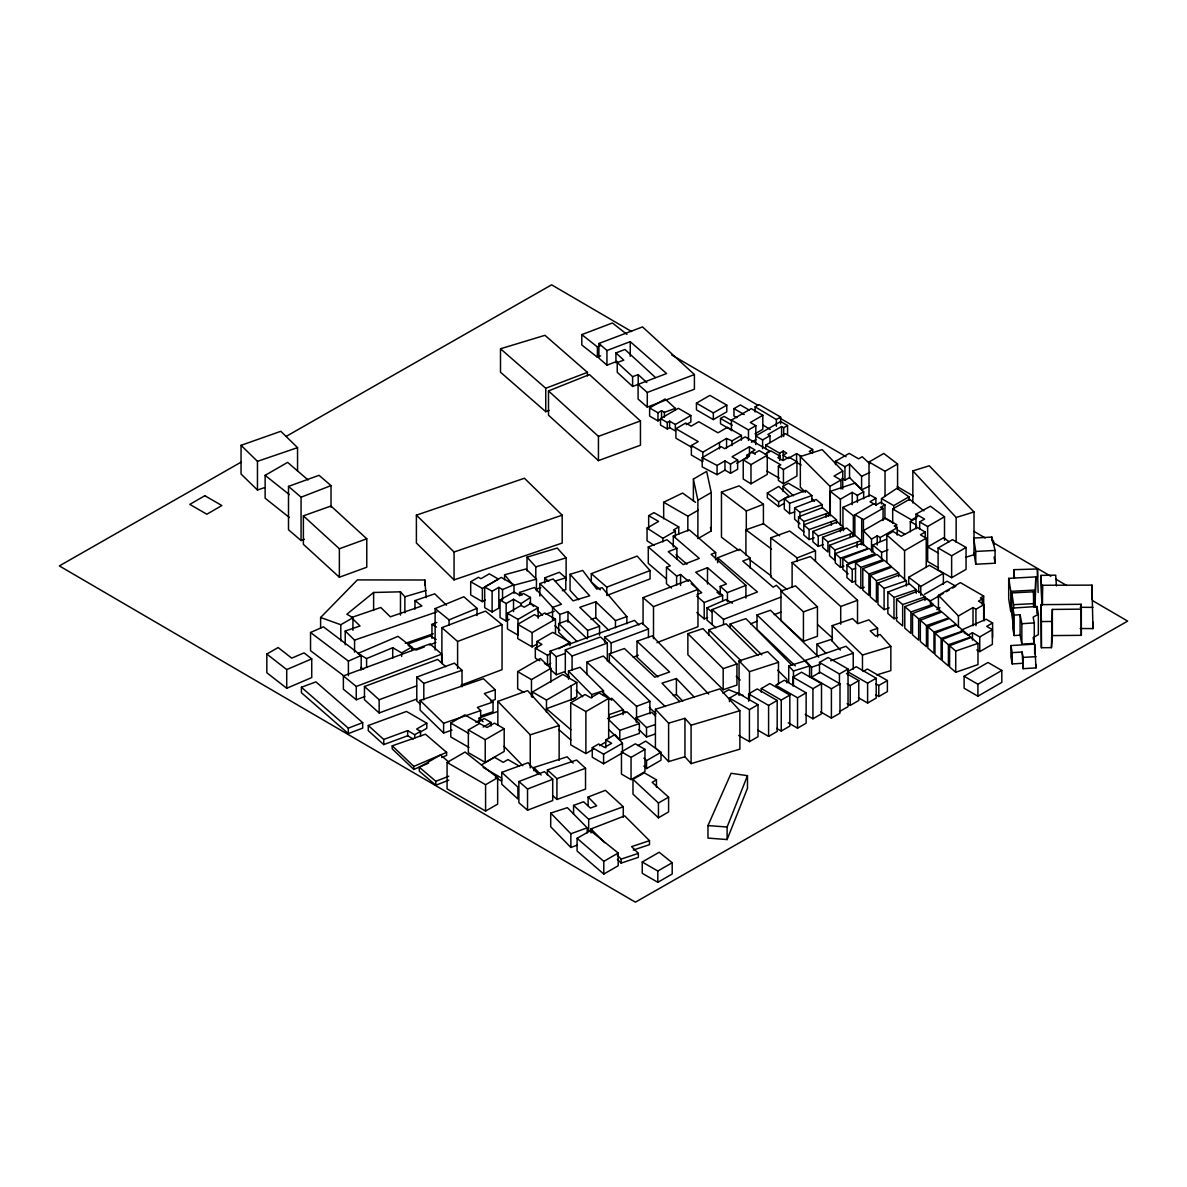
<?xml version="1.0" encoding="UTF-8"?>
<svg xmlns="http://www.w3.org/2000/svg" width="1187" height="1187" viewBox="0 0 1187 1187"><rect width="100%" height="100%" fill="white"/><g stroke="black" fill="none" stroke-linecap="round" stroke-linejoin="round"><path stroke-width="1.5" d="M1042.038 605.177L1042.498 585.265L1091.981 585.132L1092.96 628.606L1080.215 628.502M1034.871 607.136L1035.806 576.897L1008.698 578.366L1008.698 598.886L1010.805 611.854L1010.805 591.349L1008.698 578.366M1035.109 607.269L1035.806 576.897M1051.445 647.627L1052.35 609.421L1081.312 609.154L1081.312 635.327L1052.35 635.594L1051.445 647.627L1041.4 647.716L1040.94 604.658L1081.179 604.287L1081.312 609.154M961.218 631.143L961.559 629.985L986.13 619.228L992.599 622.967L992.599 637.671M727.112 839.55L727.112 827.013L747.484 775.69L731.103 773.286L707.971 825.573L707.971 838.096L727.112 839.55L747.484 788.227L747.484 775.69M320.609 628.249L320.609 617.507L357.376 579.909L424.842 579.998L426.148 597.654M404.871 612.893L404.871 596.764L400.479 591.823L373.623 592.476L346.871 614.213L352.94 617.73L352.94 630.267M881.511 503.882L881.511 498.585L896.897 488.332L908.975 496.834L908.975 500.365M538.171 618.19L538.171 607.714L517.992 619.362L517.992 635.09L507.457 629.006L507.457 613.293L521.078 605.429L521.078 603.619L530.441 597.432L523.497 593.5L520.099 595.473L514.001 591.957L500.068 599.999L500.068 617.522L506.152 621.038L509.104 619.347M289.361 517.487L265.131 498.214L265.131 475.349L287.61 462.366L308.026 479.934M675.344 408.373L664.408 412.334L661.545 410.687L661.545 418.818L657.954 420.895L649.63 416.088L649.63 407.957L665.135 398.995L675.344 408.373L675.344 410.049M649.63 407.957L657.954 412.764L661.545 410.687M690.849 415.524L675.344 424.486L675.344 430.94L669.616 427.632L667.287 428.982L660.521 425.065L660.521 418.61L678.356 408.313L690.849 415.524L690.849 421.993L686.205 424.679M696.443 403.15L709.9 395.375L726.785 405.123L726.785 411.83L713.328 419.604L696.443 409.856L696.443 403.15L713.328 412.898L726.785 405.123M660.521 418.61L667.287 422.513L669.616 421.177L675.344 424.486M266.823 654.052L278.114 647.538L291.735 658.147L304.065 652.88L311.736 658.874L311.736 677.569L286.72 688.267L266.823 672.747L266.823 654.052L286.72 669.572L286.72 688.267M691.843 447.41L675.907 438.196L675.907 428.715L685.73 423.032L691.131 426.148L698.802 421.726L717.987 432.795L727.453 427.335L741.43 435.406L741.43 440.154M320.609 617.507L340.803 624.733L352.94 617.73M736.89 417.676L733.967 415.984L733.967 408.625L740.347 404.945L749.131 410.019M732.216 430.51L720.509 423.744L720.509 418.447L724.1 416.385L731.415 420.599M731.415 430.599L731.415 420.094L751.267 408.625L762.811 415.287L762.811 429.308L755.006 433.804M755.14 411.934L755.14 406.844L759.042 404.604L780.631 417.067L780.631 423.848M741.43 435.406L731.964 440.867L726.563 438.448L702.823 452.158L702.823 461.654L691.368 455.036L691.368 445.54L698.223 441.594L675.907 428.715M470.705 581.734L478.42 577.268L480.913 578.707L489.341 573.84L498.51 579.137L482.367 588.455L470.705 581.734L470.705 594.939L482.367 601.661L485.29 599.969M762.811 415.287L750.332 422.498L755.852 425.673L755.689 444.635M731.415 420.094L748.463 429.931L755.852 425.673M755.273 454.295L751.386 452.054L755.036 449.947L749.472 446.742L732.067 456.787L737.631 459.992L737.631 469.236L730.524 473.331L724.96 470.126L717.067 474.681L702.2 466.877L702.2 457.648L721.192 446.668L724.723 448.716L745.213 436.875L769.651 450.986L767.069 452.47M514.001 584.746L502.546 589.538L498.822 587.402L498.822 608.115L492.115 611.973L484.682 607.685L484.682 586.971L501.27 577.401L514.001 584.746L514.001 593.381M776.357 426.311L776.357 419.53L780.631 417.067M484.682 586.971L492.115 591.26L498.822 587.402M751.416 442.247L755.852 439.694M787.574 434.234L787.574 425.525L783.687 427.765L781.595 426.563L767.9 434.472L769.992 435.674L769.992 442.632M693.386 479.058L706.666 471.387L711.236 492.575L711.236 530.945L697.882 538.646L697.882 500.276L693.386 479.058L693.386 500.988M702.2 457.648L717.067 465.438L724.96 460.897L730.524 464.102L737.631 459.992M787.574 425.525L780.645 421.533L755.689 435.941L762.603 439.932L769.992 435.674M401.666 652.909L411.8 647.063L398.031 636.321L357.836 653.503L366.59 658.562L392.719 647.731L401.666 652.909L401.666 656.426M746.875 455.274L752.365 452.099L754.472 453.315L759.205 450.585L767.262 455.244L767.262 474.429L750.985 483.821L743.225 479.014L743.225 459.814L748.982 456.491L746.875 455.274L746.875 458.761M765.704 448.641L765.704 445.125L785.423 433.745L812.665 449.472L812.665 452.989M736.815 463.271L747.884 456.891M648.666 528.393L648.666 515.692L653.963 512.621L678.756 526.939L678.756 534.195M500.068 599.999L506.152 603.515L513.526 599.272L521.078 603.619M765.259 454.235L771.001 450.912L780.185 456.223L780.185 459.77M750.985 483.821L750.985 464.636L767.262 455.244M654.245 545.441L647.049 540.797L647.049 528.096L658.607 521.419L648.666 515.692M697.882 500.276L711.236 492.575M765.704 445.125L779.636 453.182L783.242 451.09L786.729 453.108L783.123 455.185L788.034 458.553L796.581 453.612L801.121 456.223M780.185 456.223L777.856 457.574L783.034 460.556L788.94 457.158L796.937 461.773L796.937 475.972L783.435 483.777L778.375 480.438L778.375 466.239L780.779 464.844L766.906 456.847M663.667 518.808L663.667 502.249L687.837 516.197L698.312 510.143M678.756 526.939L673.459 529.995L675.373 531.108L675.373 536.554M812.665 449.472L809.252 451.446L812.323 453.226M662.88 541.94L662.88 538.319L675.373 531.108M783.435 483.777L783.435 469.562L796.937 461.773M536.776 644.2L532.117 646.885L517.74 638.591L517.74 624.332L534.506 614.643L538.201 616.78L544.774 612.982L555.457 619.154L555.457 633.413M778.642 506.626L767.336 497.828L767.336 493.035L778.717 486.462L788.895 495.914L778.642 501.834L778.642 506.626L784.503 503.243M783.005 491.552L783.005 486.284L788.287 483.228L803.436 491.967M517.74 624.332L532.117 632.626L555.457 619.154M835.529 464.651L835.529 461.283L849.195 453.389L858.616 458.82L862.222 456.743L869.745 463.672M536.939 648.117L536.939 641.499L552.756 632.374L569.968 642.315L569.968 645.624M835.529 461.283L844.951 466.714L849.551 464.058L861.599 476.328L861.599 489.845L869.848 485.943M539.892 660.803L535.322 658.162L535.322 648.221L541.955 644.393L536.939 641.499M805.498 492.353L800.335 487.189L800.335 456.58L822.176 449.606L842.74 471.046L834.075 476.061L840.93 480.023L840.93 489.014M869.003 496.24L869.003 461.995L883.781 453.464L897.58 463.998L897.58 489.222M829.995 515.128L829.995 486.329L840.93 480.023M841.806 478.42L844.951 480.231L849.551 477.575L849.551 464.058M419.515 732.527L426.801 728.314L426.801 723.18L416.607 729.07L420.539 731.34L420.539 736.474M523.793 692.333L517.666 688.786L517.666 671.619L540.367 658.503L550.887 668.37L550.887 682.11M535.322 648.221L547.519 655.269L550.723 653.414M558.736 648.785L569.968 642.315M426.801 723.18L406.473 711.443L368.282 725.509L383.742 739.456L407.66 730.628L414.723 734.708L420.539 731.34M544.462 663.444L547.519 665.195L550.723 663.355M869.003 461.995L885.027 471.254L897.58 463.998M468.924 747.409L450.763 736.919L450.763 723.061L464.903 714.9L477.738 722.304L484.281 718.536L491.121 722.482L491.121 725.94M840.396 525.47L840.396 499.178L852.192 492.368L857.385 495.365L863.661 491.744L855.07 483.124L830.277 491.359L830.277 515.9M517.666 671.619L531.464 679.587L550.887 668.37M532.473 697.303L532.473 691.991L562.831 674.468L576.837 682.555L576.837 696.739L571.155 700.018L571.155 685.834M468.346 729.946L479.503 723.491L487.056 727.468L494.519 723.15L504.193 728.744L504.193 751.46L485.231 762.41L468.346 752.662L468.346 729.946L485.231 739.694L504.193 728.744M875.887 505.276L875.887 498.347L870.041 501.715L873.84 503.911M483.168 727.067L491.121 722.482M853.349 536.539L853.349 515.737L873.899 503.689L876.11 504.965L880.606 502.368L884.938 504.861L884.938 518.838M448.79 780.141L435.807 785.23L419.308 771.164L419.308 767.217L440.496 754.977L448.923 762.173M546.465 712.096L546.495 700.078L576.837 682.555M884.938 504.861L880.428 507.457L883.069 508.273L883.069 520.514M863.394 545.397L863.424 519.624L883.069 508.273M447.069 762.455L465.067 752.054L497.65 777.722L497.65 804.118L485.587 811.077L447.069 788.836L447.069 762.455L485.587 784.696L497.65 777.722M881.511 498.585L893.722 505.632L908.975 496.834M892.683 523.541L892.683 508.986L909.568 499.237L923.872 510.84M593.485 749.175L585.888 753.567L570.724 744.813L570.724 702.793L585.087 694.499L590.755 697.778L599.168 692.926L608.664 698.401L608.664 738.581M871.51 551.97L871.51 539.106L877.223 535.812L880.22 537.533L897.209 527.725L897.209 535.085M896.6 528.289L896.6 524.609L894.212 525.989L897.209 527.725M481.521 764.814L494.534 757.306L503.229 762.321L507.977 759.591L519.09 766.001M917.685 516.39L911.601 519.906L892.683 508.986M886.852 562.504L886.852 535.085L893.039 531.509L901.245 536.257L917.328 527.473L925.237 532.043L925.237 537.533M910.325 531.821L910.325 521.538L916.572 517.933M872.786 551.762L872.786 544.996L886.452 539.224M570.724 702.793L585.888 711.562L608.664 698.401M919.658 529.135L919.658 521.909L924.584 519.06L916.008 514.105L916.008 528.556M919.658 521.909L927.626 526.509L944.511 516.76L930.445 506.226L916.008 514.105M925.237 532.043L920.429 534.818L926.231 538.171L926.231 567.431M904.583 579.924L904.583 550.664L926.231 538.171M938.101 547.979L952.523 539.655L966.055 547.459L966.055 569.374L951.633 577.698L938.101 569.894L938.101 547.979L951.633 555.783L966.055 547.459M605.785 739.857L615.059 734.501L622.448 743.285L622.448 752.884L603.589 763.775L592.283 757.261L592.283 747.647L598.634 743.982L604.539 747.395L611.691 743.27L605.785 739.857L605.785 747.855M599.554 745.673L605.622 742.172M908.678 584.523L908.678 577.268L929.406 565.309L943.368 573.366L943.368 584.241M592.283 747.647L603.589 754.175L622.448 743.285M621.454 751.846L635.342 743.819L644.956 749.368L644.956 771.624L631.054 779.636L621.454 774.102L621.454 751.846L631.054 757.38L644.956 749.368M722.928 693.104L728.729 689.751L743.24 695.434M637.909 745.614L645.698 741.118L660.996 752.291L660.996 760.199L646.544 768.553L643.873 766.09M908.678 577.268L920.771 586.423L943.368 573.366M729.456 701.665L729.456 698.119L738.047 693.163L758.003 704.677L758.003 736.697L749.427 741.652L738.67 735.45M748.641 701.191L748.641 693.891L757.232 688.935L777.188 700.464L777.188 731.444L768.597 736.4L757.855 730.198M761.297 692.184L761.297 688.534L769.873 683.578L789.83 695.107L789.83 726.088L781.254 731.044L776.654 728.388M924.51 594.286L947.107 581.229L955.772 586.23L952.612 588.055M646.544 768.553L646.544 760.644L660.996 752.291M792.961 686.012L792.961 677.154L801.551 672.198L821.508 683.712L821.508 713.832L812.932 718.788L805.246 714.366M819.49 673.207L819.49 662.45L828.081 657.494L848.037 669.023L848.037 706.651L839.446 711.606M938.427 609.91L938.427 595.325L960.417 582.639L983.667 596.067L983.667 619.762M924.718 597.491L930.489 600.83L943.131 593.53M946.291 591.705L949.452 589.88M729.456 698.119L749.427 709.633L758.003 704.677M656.456 779.829L652.153 782.322L668.593 797.16L668.593 811.938L658.444 817.798L632.983 794.133L632.983 779.355L644.304 772.826L656.456 779.829L656.456 787.218M748.641 693.891L768.597 705.419L777.188 700.464M936.81 609.599L939.97 607.774M761.297 688.534L781.254 700.063L789.83 695.107M792.961 677.154L812.932 688.668L821.508 683.712M806.136 692.837L784.31 680.24L775.719 685.196L797.545 697.793L806.136 692.837L806.136 723.209L797.545 728.165L788.198 722.764M819.49 662.45L839.446 673.979L848.037 669.023M847.652 675.269L847.652 671.664L856.228 666.708L876.199 678.237L876.199 698.09L867.608 703.045L858.394 697.733M983.667 596.067L980.432 597.936L982.228 598.975L982.228 604.435M982.228 598.975L978.459 601.141L984.068 604.554L984.068 620.949M839.995 683.816L820.024 672.287L811.448 677.243L831.404 688.772L839.995 683.816L839.995 713.15L831.404 718.105L820.662 711.903M958.428 626.914L958.428 615.979L973.014 607.551L975.937 609.243L984.068 604.554M863.127 671.501L867.415 669.023L887.386 680.552L887.386 691.576L878.795 696.532L875.724 694.751M577.09 838.334L590.399 830.648L618.204 853.023L618.204 865.738L603.797 874.062L577.09 851.049L577.09 838.334L603.797 861.347L603.797 874.062M847.147 683.786L850.218 685.567L858.794 680.611L858.794 700.464L850.218 705.419L847.147 703.639M658.444 817.798L658.444 803.02L668.593 797.16M847.652 671.664L867.608 683.178L876.199 678.237M875.724 683.727L878.795 685.507L887.386 680.552M976.827 649.942L979.75 651.618L992.362 644.348L992.362 629.644L979.75 636.915L972.45 632.716L968.191 635.164L964.007 632.745M992.599 622.967L986.694 626.38L992.362 629.644M603.797 861.347L618.204 853.023M1038.343 614.183L1033.15 617.195L1034.263 622.908L1034.263 643.354L1021.844 644.17L1020.093 635.179L1020.093 614.732L1014.173 615.118L1012.808 608.056L1036.919 606.483L1038.343 614.183L1038.343 634.644L1033.15 637.642L1034.263 643.354M642.241 862.029L659.171 852.251L672.198 862.726L672.198 874.003L657.821 882.297L642.241 873.306L642.241 862.029L657.821 871.035L672.198 862.726M964.111 676.278L988.014 662.48L1001.813 670.447L1001.813 682.391L977.91 696.19L964.111 688.223L964.111 676.278L977.91 684.246L1001.813 670.447M241.124 462.114L59.35 565.917L635.401 902.179L1127.65 621.098L1092.441 600.548M286.171 436.386L551.599 284.821L631.603 331.529M663.667 502.249L682.599 493.065L695.582 502.383M861.599 476.328L869.848 472.426M344.037 676.011L310.534 650.713L310.534 632.493L323.428 626.81L361.189 655.461L361.189 670.032M310.534 632.493L348.399 661.1L361.189 655.461M715.909 627.804L707.037 620.178L707.037 607.818L726.073 599.539L732.468 603.219M842.948 528.185L842.948 507.383L870.234 495.083L875.887 498.347M428.566 763.122L413.818 769.458L413.818 766.401L446.609 752.35L446.609 755.392L441.683 757.499M286.72 669.572L311.736 658.874M626.959 334.408L612.447 322.968L581.793 334.615L597.387 346.916L600.667 345.521M581.793 334.615L581.793 344.957L597.387 357.242L600.667 355.863M435.125 650.031L435.125 608.575L463.85 596.749L477.026 608.337L477.026 615.549M435.125 608.575L449.072 619.851L477.026 608.337M548.498 390.938L589.449 374.588L640.446 420.955L640.446 445.214L598.441 460.615L548.498 415.198L548.498 390.938L598.441 436.356L598.441 460.615M872.786 544.996L881.629 552.37L888.01 549.804M431.964 638.369L431.964 624.392L436.861 622.448M815.469 550.679L789.667 531.034L770.704 537.8L797.1 557.89L815.469 550.679L815.469 561.362M763.419 504.297L739.115 485.854L721.459 492.115L746.311 510.989L763.419 504.297L763.419 524.135M419.308 767.217L435.807 781.283L448.79 776.209M673.296 546.999L673.296 536.064L689.261 529.877L715.642 552.548L715.642 559.834M666.13 578.707L648.28 563.365L648.28 546.984L666.946 539.729L676.916 548.29L676.916 559.225M676.916 548.29L668.251 551.658L683.326 564.611L699.291 558.409L673.296 536.064M671.53 588.069L666.456 583.707L666.456 567.327L670.254 565.858L648.28 546.984M715.642 552.548L711.087 554.314L745.911 585.399L745.911 598.144M717.616 562.757L717.616 557.771L739.724 549.18L750.214 558.202L750.214 568.172M666.456 567.327L676.605 576.036L680.566 574.508L688.519 581.333M720.227 593.678L720.227 586.393L726.444 583.989L707.497 567.698L695.73 572.253L722.616 595.355L722.616 600.815M750.214 558.202L742.765 561.095L773.167 587.194L776.432 585.31L782.411 591.438M643.072 597.61L653.503 606.646L697.971 589.39L689.306 579.805L643.072 597.61L643.072 624.288M697.125 594.494L701.754 592.699L691.16 583.603M720.227 586.393L727.423 592.58L745.911 585.399M696.814 596.156L704.203 602.492L722.616 595.355M712.126 624.54L712.126 609.584L757.454 591.987L717.616 557.771M696.814 612.537L704.203 618.887L707.556 617.581M656.93 642.657L697.971 626.721L697.971 589.39M712.126 609.584L723.506 619.377L780.927 597.091M750.525 623.843L757.291 621.216M774.176 614.658L780.927 612.047M331.025 485.617L319.051 475.304L288.5 486.388L301.068 497.205L331.025 485.617L331.025 507.279M288.5 486.388L288.5 529.743L301.068 540.56L304.391 539.269M794.741 511.894L789.607 513.674L784.295 509.075L784.295 498.644L805.81 490.365L811.849 495.587L811.849 500.795M799.934 523.823L794.622 519.238L794.622 507.799L816.152 499.504L822.19 504.727L822.19 507.991M803.851 531.895L798.539 527.295L798.539 516.864L822.428 507.665L828.467 512.888L828.467 516.375M798.539 516.864L803.851 521.464L828.467 512.888M836.509 519.891L830.485 514.668L803.777 524.951L809.089 529.55L836.509 519.891L836.509 523.23M823.363 544.61L818.229 546.376L812.917 541.776L812.917 531.39L837.428 521.954L843.467 527.176L843.467 530.634M812.917 531.39L818.229 535.99L843.467 527.176M822.606 537.296L827.918 541.895L827.918 551.97L822.606 547.37L822.606 537.296L846.687 528.022L852.726 533.245L852.726 536.613M827.918 541.895L852.726 533.245M829.579 545.308L834.891 549.907L834.891 560.368L829.579 555.783L829.579 545.308L855.233 535.441L861.272 540.664L861.272 544.15M834.891 549.907L861.272 540.664M835.277 553.646L862.148 543.29L868.098 548.439L840.485 558.157L835.277 553.646L835.277 562.861L840.485 567.386L843.912 566.199M842.844 558.587L869.107 548.468L875.145 553.691L848.156 563.172L842.844 558.587L842.844 569.27L848.156 573.87M855.664 581.007L852.236 582.194L846.939 577.594L846.939 564.908L873.024 554.863M855.515 562.772L877.045 554.477L883.083 559.7L860.827 567.356L855.515 562.772L855.515 583.9L860.827 588.485L864.255 587.313M862.786 568.677L884.315 560.383L891.17 566.318L868.914 573.974L862.786 568.677L862.786 590.087L868.914 595.384L868.914 573.974M870.308 575.398L876.436 580.71L876.436 602.15L870.308 596.853L870.308 575.398L891.838 567.119L898.693 573.039L898.693 576.615M889.226 607.863L884.092 609.643L877.965 604.331L877.965 583.069L899.494 574.79L906.349 580.71L906.349 586.037M897.417 617.581L893.989 618.768L887.861 613.456L887.861 592.076L909.39 583.781L916.245 589.716L916.245 593.277M896.541 599.272L902.669 604.569L902.669 625.964L896.541 620.667L896.541 599.272L918.07 590.978L924.925 596.913L924.925 600.474M904.776 606.646L926.305 598.352L933.16 604.272L910.904 611.943L904.776 606.646L904.776 628.101L910.904 633.398L910.904 611.943M912.521 613.56L934.05 605.266L940.905 611.201L918.649 618.857L912.521 613.56L912.521 634.822L918.649 640.119L918.649 618.857M920.326 620.252L941.855 611.973L948.71 617.893L926.453 625.564L920.326 620.252L920.326 641.47L926.453 646.767L926.453 625.564M518.882 781.506L544.418 771.669L552.712 779.295L552.712 800.528L527.532 810.217L518.882 802.738L518.882 781.506L527.532 788.999L527.532 810.217M927.863 626.781L949.392 618.486L956.247 624.421L933.991 632.077L927.863 626.781L927.863 648.102L933.991 653.414L933.991 632.077M527.532 788.999L552.712 779.295M934.97 633.19L956.499 624.896L963.354 630.831L941.098 638.487L934.97 633.19L934.97 654.512L941.098 659.824L941.098 638.487M942.285 639.437L963.814 631.143L970.669 637.078L948.413 644.734L942.285 639.437L942.285 660.699L948.413 665.996L948.413 644.734M949.6 645.743L971.129 637.464L977.984 643.384L977.984 664.601L955.728 672.272L949.6 666.96L949.6 645.743L955.728 651.055L955.728 672.272M588.114 805.721L588.114 797.011L605.415 790.334L623.279 806.759L623.279 817.22M587.417 372.347L544.967 335.313L500.499 348.77L545.753 388.268L587.417 372.347L587.417 375.953M500.499 348.77L500.499 372.214L545.753 411.711L549.091 410.435M544.699 582.965L544.699 577.891L559.374 572.268L565.784 577.846L565.784 589.672L562.297 590.725M591.304 573.647L637.182 556.08L650.061 570.561L650.061 578.915L606.794 595.488L606.794 587.135L591.304 573.647L591.304 582.001L600.34 589.865M424.397 646.9L416.162 650.046L408.209 645.446M429.338 645.016L435.926 642.493M606.794 587.135L650.061 570.561M301.409 687.258L348.295 728.15L362.688 722.646L362.688 728.106L348.295 733.611L301.409 692.718L301.409 687.258L315.935 681.872L362.688 722.646M598.916 343.473L642.523 326.915L694.41 374.558L694.41 389.217L647.286 407.111L638.087 399.04L638.087 384.38L666.59 373.549L630.238 341.648L606.943 350.506L598.916 343.473L598.916 358.133L606.943 365.166L616.928 361.367M638.087 384.38L647.286 392.452L694.41 374.558M441.89 663.652L441.89 627.641L485.513 611.112L502.042 624.629L502.042 669.661L461.031 685.196M441.89 627.641L457.603 641.47L502.042 624.629M441.653 654.126L430.02 643.888L343.384 675.922L356.263 686.472L441.653 654.126L441.653 662.42M343.384 675.922L343.384 689.202L356.263 699.751L364.81 696.517M586.882 674.631L586.882 662.183L603.293 656.04L649.897 701.324L649.897 713.773M586.882 662.183L636.529 706.324L649.897 701.324M604.628 642.301L604.628 637.093L642.033 623.13L648.458 628.962L648.458 637.627M604.628 637.093L611.142 642.909L648.458 628.962M633.19 657.197L638.28 655.298M420.302 704.084L416.785 700.938L416.785 677.094L454.413 663.132L462.01 670.314L462.01 686.813M590.963 832.918L590.963 828.927L624.703 815.87L649.497 840.663L649.497 844.654L633.25 850.07M416.607 699.113L379.157 712.957L364.468 699.722L364.468 686.487L437.691 659.438L445.704 666.649M364.468 686.487L379.157 699.736L416.607 685.878M368.282 725.509L368.282 730.643L383.742 744.605L407.66 735.762L413.313 739.026M857.518 600.296L810.365 556.555L792.115 562.534L840.708 606.498L857.518 600.296L857.518 623.323M598.441 436.356L640.446 420.955M569.374 676.887L565.324 673.192L565.324 649.882L600.474 636.989L607.329 643.072L607.329 661.011M565.324 649.882L572.075 656.025L607.329 643.072M303.382 515.855L339.363 548.765L366.768 538.779L366.768 567.238L339.363 577.223L303.382 544.314L303.382 515.855L330.95 506.018L366.768 538.779M564.789 671.634L556.243 674.75L550.16 669.201L550.16 651.144L634.555 620.371L638.903 625M550.16 651.144L556.243 656.693L564.789 653.577M501.76 772.366L517.903 787.115L517.903 798.955L501.76 784.206L501.76 772.366L528.126 762.737L538.423 774.458M615.934 362.718L615.934 352.94L624.941 349.482L655.521 377.57M617.24 362.525L632.612 376.65L638.191 374.632L638.191 384.41L632.612 386.428L617.24 372.303L617.24 362.525L623.783 360.151L615.934 352.94M408.298 643.918L430.109 635.98L436.193 639.481M575.072 698.268L546.465 708.684L570.888 729.738M587.194 827.814L567.386 807.664L550.709 813.08L570.858 833.749L587.194 827.814L587.194 832.948M550.709 813.08L550.709 826.775L570.858 847.459L577.386 845.085M780.942 591.111L795.498 585.859L817.442 606.809L817.442 636.247L803.436 641.306L780.942 620.564L780.942 591.111L803.436 611.869L803.436 641.306M497.843 725.257L497.843 701.369L527.592 690.641L559.136 725.524L559.136 760.437M803.436 611.869L817.442 606.809M585.532 768.286L576.585 760.051L547.43 769.918L556.926 778.657L585.532 768.286L585.532 789.088L556.926 799.459L552.86 795.705M573.573 814.119L573.573 805.394L583.574 801.774L590.414 808.065L596.66 805.795L588.114 797.011M573.573 805.394L588.693 819.297L623.279 806.759M592.15 830.247L588.693 831.493L588.693 819.297M657.88 676.887L637.004 657.227L637.004 641.262L652.167 635.891L708.698 694.039M609.317 662.747L609.317 653.874L624.407 648.532L654.868 677.198L669.631 671.976L637.004 641.262M479.147 723.061L479.147 718.046L497.412 711.577M264.434 487.649L257.46 490.038L241.05 474.028L241.05 445.333L280.815 431.296L297.551 447.633L297.551 470.957M608.634 699.425L611.824 698.297L623.116 709.722L623.116 714.619M623.116 709.722L609.302 714.574L609.302 719.485M413.818 769.458L392.214 748.893L392.214 745.837L425.45 734.219L446.609 752.35M539.833 596.052L539.833 583.603L553.127 578.974L573.098 600.845L589.687 595.8L570.057 574.315L582.743 570.443L596.675 589.064L602.15 587.699L626.87 616.632L626.87 623.754M745.911 555.101L745.911 529.803L763.464 523.69L779.666 535.871M552.548 619.837L552.548 607.388L561.436 604.287L539.833 583.603M552.548 607.388L559.878 614.406L567.98 611.587L587.639 630.431L587.639 637.553M615.459 627.715L615.459 620.608L595.8 601.764L579.76 607.343L599.539 626.291L599.539 635.193M590.992 619.466L595.8 617.789L608.901 630.342M587.639 630.431L599.539 626.291M615.459 620.608L626.87 616.632M795.29 665.907L756.994 629.333L756.994 614.955L770.452 610.252L818.674 657.138M708.862 635.297L708.862 629.807L726.103 623.828L757.914 655.476M784.295 498.644L789.607 503.243L811.849 495.587M794.622 507.799L799.934 512.383L822.19 504.727M803.851 521.464L803.777 534.966L809.089 539.566L814.223 537.8M846.939 564.908L852.236 569.508L855.664 568.321M876.436 580.71L898.693 573.039M877.965 583.069L884.092 588.381L906.349 580.71M887.861 592.076L893.989 597.387L916.245 589.716M902.669 604.569L924.925 596.913M607.566 718.55L627.003 711.829L639.378 723.58L639.378 733.418L619.792 740.184L608.783 729.575M608.783 719.723L619.792 730.346L639.378 723.58M655.536 716.058L651.708 712.334L636.306 717.616L646.529 727.557L655.076 724.619M638.858 729.53L646.529 736.993L655.076 734.041M955.728 651.055L977.984 643.384M414.975 609.183L414.975 600.592L434.739 593.826L446.431 605.192M345.224 644.778L345.224 631.039L360.032 625.964L351.397 617.566L380.775 607.492L390.36 616.81L421.904 605.993L414.975 600.592M345.224 631.039L354.557 640.105L436.786 611.913M405.301 643.339L433.285 633.739M416.785 677.094L423.804 683.4L462.01 670.314M452.024 730.124L443.612 733.002L420.109 710.138L420.109 700.419L483.435 678.712L495.246 689.825L495.246 699.544L490.572 701.146M495.246 689.825L484.341 693.564L493.05 702.036L493.05 711.755L480.854 715.924M493.05 702.036L477.382 707.393L480.661 710.583L480.661 718.699M730.139 627.641L730.139 624.021L745.881 618.635L791.981 665.343M420.109 700.419L443.612 723.284L480.661 710.583M475.601 722.037L480.661 720.316M832.191 641.188L832.191 625.638L852.578 618.62L857.786 623.665L868.869 619.866L877.579 628.309L877.579 636.959M877.579 628.309L870.205 630.846L875.605 636.069L880.116 634.526L890.843 646.425L890.843 670.625L876.659 674.928M241.05 445.333L257.46 461.342L297.551 447.633M416.4 515.158L524.431 478.242L562.178 515.173L562.178 543.053L454.057 579.894L416.4 543.038L416.4 515.158L454.057 552L454.057 579.894M454.057 552L562.178 515.173M570.502 643.933L558.676 632.33L558.676 623.516L567.757 620.43L587.253 638.799M687.866 633.665L702.956 628.591L736.934 663.993L736.934 685.077L723.18 689.706L687.866 654.749L687.866 633.665L723.18 668.622L723.18 689.706M723.18 668.622L736.934 663.993M519.565 595.815L519.565 592.461L534.447 587.476L553.454 608.219M545.812 614.154L554.151 611.364M853.23 669.201L853.23 653.191L846.034 646.277L805.365 660.373L811.522 667.213L820.217 664.29M830.648 660.788L853.23 653.191M649.497 840.663L631.618 846.628L638.354 853.364L638.354 857.355L621.142 863.097L617.374 859.314M617.374 855.337L621.142 859.106L638.354 853.364M568.499 679.172L568.499 671.07L580.028 667.272L603.486 690.686L603.486 695.552M568.499 671.07L591.719 694.573L603.486 690.686M816.893 655.536L816.893 644.14L830.841 639.541L840.396 650.061M739.056 695.493L739.056 660.907L767.648 651.648L778.494 662.272L778.494 684.113M739.056 660.907L749.501 671.664L778.494 662.272M497.843 701.369L530.233 734.842L559.136 725.524M694.143 697.036L676.412 678.549L661.99 683.163L679.691 701.606M673.207 695.552L676.412 694.529L682.748 701.131M533.913 770.719L533.913 767.499L567.163 756.816L573.187 763.078M655.417 709.277L719.901 688.861L739.887 710.716L739.887 749.145L691.086 763.627L684.944 756.742L684.944 718.313L668.607 723.165L655.417 709.277L655.417 747.706L668.607 761.594L684.944 756.742M788.717 682.258L788.717 665.996L804.994 660.892L809.579 665.952L809.579 676.798M788.717 665.996L793.45 671.011L809.579 665.952M912.848 502.947L912.848 470.883L929.258 465.794L974.008 511.953L974.008 554.7L965.892 557.222M912.848 470.883L956.143 517.487L974.008 511.953M832.191 625.638L862.474 655.016L890.843 646.425M527.013 570.917L527.013 557.163L557.237 548.053L566.125 557.89L566.125 580.25M555.323 580.992L565.784 577.846M684.944 718.313L691.086 725.212L739.887 710.716M404.871 596.764L426.148 590.473M527.013 557.163L535.797 566.867L566.125 557.89M535.797 589.212L540.842 587.713M504.594 579.76L504.594 574.76L525.975 568.988L536.45 579.152L536.45 590.829M513.244 585.428L536.45 579.152M1020.093 614.732L1021.844 623.709L1034.263 622.908M1012.808 608.056L1012.808 628.502L1014.173 635.564L1020.093 635.179M1010.923 645.565L1034.663 644.096L1036.028 667.88L1023.12 668.682L1022.126 652.034L1012.229 652.642L1010.923 645.565L1010.923 656.841L1012.229 663.919L1022.126 663.31M1022.126 652.034L1023.12 657.405L1036.028 656.619M1038.165 592.491L1037.468 568.988L1013.876 569.671L1013.876 577.965M1010.805 591.349L1034.871 590.043M973.637 538.052L991.887 537.088L995.077 550.427L995.077 563.217L975.759 564.24L973.904 552.519M973.904 539.729L975.759 551.436L995.077 550.427M1013.119 623.027L1011.799 614.629L1011.799 592.921L1033.551 591.794L1034.114 607.225M1011.799 592.921L1013.639 604.673L1034.114 603.604M1041.058 575.383L1041.845 603.53L1041.058 575.383L1055.688 575.161L1056.415 585.918M1040.94 604.658L1041.4 621.558L1051.445 621.454M1080.215 607.284L1092.96 607.388M707.971 825.573L727.112 827.013M733.967 408.625L744.219 414.545M910.325 521.538L916.453 525.084L916.453 528.512M720.509 418.447L732.216 425.213M801.121 464.992L796.581 462.381L796.581 453.612M896.6 524.609L885.25 518.066L863.394 530.678L871.51 539.106M884.567 517.977L893.722 523.274M938.591 553.231L927.685 546.925L943.65 537.696L949.081 541.762M897.402 529.906L905.295 534.462M863.424 519.624L854.863 514.668L854.863 535.634M938.591 567.831L927.685 561.525L927.626 526.509M766.906 471.046L779.236 478.168M691.368 445.54L702.823 452.158M846.509 673.519L858.794 680.611M538.171 607.714L530.797 603.456L524.224 607.24L521.078 605.429M507.457 613.293L517.992 619.362M431.964 624.392L436.519 627.033M532.473 691.991L546.495 700.078M360.744 667.509L363.667 669.201M450.763 723.061L468.924 733.551M483.139 767.41L501.478 778.004L501.478 781.061L495.365 777.53M671.605 354.883L758.018 405.316M780.423 418.403L846.019 456.698M897.224 486.581L913.233 495.929M974.037 531.42L985.24 537.963M993.237 542.622L1050.836 576.259M1055.644 579.063L1066.846 585.592M755.14 406.844L776.357 419.53M762.707 424.946L770.289 429.471M743.225 459.814L750.985 464.636M647.049 528.096L662.88 538.319M778.375 466.239L783.435 469.562M745.911 529.803L771.52 549.047M750.169 560.116L771.52 576.155M738.997 550.516L721.459 537.192L721.459 492.115M786.833 589.242L770.704 576.971L770.704 537.8M830.277 491.359L840.396 499.178M767.336 493.035L778.642 501.834M265.131 475.349L289.361 494.623M842.948 507.383L853.349 515.737M676.026 554.804L686.976 564.211M716.963 592.224L719.678 594.553M707.037 607.818L712.126 612.18M558.676 729.486L570.888 740.005M544.699 577.891L548.735 581.407M886.852 535.085L904.583 550.664M602.061 691.68L611.706 700.271M622.745 710.078L625.504 712.526M817.754 624.703L832.606 638.131M783.005 486.284L793.48 495.78M638.191 374.632L646.826 382.555M643.873 758.167L646.544 760.644M632.983 779.355L658.444 803.02M609.317 653.874L665.284 706.547M649.289 707.467L655.951 713.743M479.147 718.046L483.035 721.696M392.214 745.837L413.818 766.401M756.994 614.955L805.854 661.619M708.862 629.807L741.489 661.174M736.266 676.308L740.184 680.062M554.997 625.742L559.878 630.416M730.139 624.021L761.831 654.838M777.663 670.24L786.907 679.231L786.907 682.851M558.676 623.516L577.06 641.559M519.565 592.461L522.117 594.999M529.758 602.595L533.571 606.409M537.385 610.207L542.474 615.267M590.963 828.927L604.791 842.755M800.335 456.58L829.995 486.329M811.938 498.822L814.519 501.418M816.893 644.14L825.796 653.162M576.244 690.24L582.698 696.769M849.551 477.575L861.599 489.845M938.427 595.325L958.428 615.979M504.074 746.386L522.755 765.704M533.913 767.499L541.138 775.007M578.648 599.732L570.057 590.325L570.057 574.315M504.594 574.76L512.161 584.093M710.464 527.414L711.236 530.945M994.098 557.029L995.077 563.217M1035.643 664.319L1036.028 667.88M1013.876 569.671L1014.44 578.069M1092.663 621.751L1092.96 628.606M1081.312 635.327L1081.179 604.287M1091.981 585.132L1091.981 599.272M1052.35 609.421L1052.35 635.594M1042.498 585.265L1042.498 604.717M1041.4 621.558L1041.4 647.716M1037.468 568.988L1037.468 577.297M1036.919 606.483L1036.919 613.308M1034.663 644.096L1034.663 653.77M1033.551 591.794L1033.551 606.26M1023.12 657.405L1023.12 668.682M1021.844 623.709L1021.844 644.17M1014.173 615.118L1014.173 635.564M1013.639 604.673L1013.639 608.293M1012.229 652.642L1012.229 663.919M993.608 541.138L993.608 544.788M991.887 537.088L991.887 540.738M979.75 636.915L979.75 651.618M977.91 684.246L977.91 696.19M975.759 551.436L975.759 564.24M975.937 609.243L975.937 625.653M973.014 607.551L973.014 625.786M972.45 632.716L972.45 640.06M956.143 517.487L956.143 542.429M951.633 555.783L951.633 577.698M944.511 516.76L944.511 540.233M930.489 600.83L930.489 604.376M920.771 586.423L920.771 595.488M918.738 585.25L918.738 592.506M893.989 597.387L893.989 618.768M893.722 505.632L893.722 509.164M885.027 471.254L885.027 496.478M884.092 588.381L884.092 609.643M881.629 552.37L881.629 559.122M880.22 537.533L880.22 541.213M878.795 685.507L878.795 696.532M877.223 535.812L877.223 544.996M867.608 683.178L867.608 703.045M863.661 491.744L863.661 498.763M862.474 655.016L862.474 670.566M861.703 518.63L861.703 544.833M860.827 567.356L860.827 588.485M857.385 495.365L857.385 502.383M857.148 542.251L857.148 547.474M852.192 492.368L852.192 504.638M852.236 569.508L852.236 582.194M850.174 534.239L850.174 537.592M850.218 685.567L850.218 705.419M844.951 466.714L844.951 480.231M842.74 471.046L842.74 489.059M840.708 606.498L840.708 624.199M840.485 528.319L840.485 531.791M840.485 558.157L840.485 567.386M839.446 673.979L839.446 684.736M831.345 521.894L831.345 525.233M831.404 688.772L831.404 718.105M826.107 513.793L826.107 517.28M818.229 535.99L818.229 546.376M812.932 688.668L812.932 718.788M811.522 667.213L811.522 677.881M809.089 529.55L809.089 539.566M799.934 512.383L799.934 517.295M797.545 697.793L797.545 728.165M797.1 557.89L797.1 561.451M793.45 671.011L793.45 685.478M792.115 562.534L792.115 587.328M789.607 503.243L789.607 513.674M783.687 427.765L783.687 436.475M783.242 451.09L783.123 460.452M781.595 426.563L781.595 436.994M781.254 700.063L781.254 731.044M779.636 453.182L779.636 460.2M768.597 705.419L768.597 736.4M762.603 439.932L762.603 448.641M749.472 446.742L749.472 455.971M749.501 671.664L749.501 698.965M749.427 709.633L749.427 741.652M748.463 429.931L748.463 440.451M746.311 510.989L746.311 530.812M731.964 440.867L731.964 445.615M730.524 464.102L730.524 473.331M727.423 592.58L727.423 601.675M726.563 438.448L726.563 447.944M724.96 460.897L724.96 470.126M723.506 619.377L723.506 624.362M719.5 442.528L719.5 448.864M717.067 465.438L717.067 474.681M713.328 412.898L713.328 419.604M707.497 567.698L707.497 584.078M704.203 602.492L704.203 618.887M691.086 725.212L691.086 763.627M687.837 516.197L687.837 530.93M680.566 574.508L680.566 585.428M676.605 576.036L676.605 585.146M676.412 678.549L676.412 694.529M669.616 421.177L669.616 427.632M668.607 723.165L668.607 761.594M667.287 422.513L667.287 428.982M664.408 412.334L664.408 417.23M657.954 412.764L657.954 420.895M657.821 871.035L657.821 882.297M653.503 606.646L653.503 638.651M647.286 392.452L647.286 407.111M646.529 727.557L646.529 736.993M636.529 706.324L636.529 720.554M636.306 717.616L636.306 722.334M632.612 376.65L632.612 386.428M631.054 757.38L631.054 779.636M630.238 341.648L630.238 356.308M621.142 859.106L621.142 863.097M619.792 730.346L619.792 740.184M611.142 642.909L611.142 653.295M606.943 350.506L606.943 365.166M603.589 754.175L603.589 763.775M597.387 346.916L597.387 357.242M595.8 601.764L595.8 617.789M591.719 694.573L591.719 697.808M585.888 711.562L585.888 753.567M572.075 656.025L572.075 670.373M570.858 833.749L570.858 847.459M567.98 611.587L567.98 622.27M559.878 614.406L559.878 623.294M556.926 778.657L556.926 799.459M556.243 656.693L556.243 674.75M547.519 655.269L547.519 665.195M547.43 769.918L547.43 775.111M545.753 388.268L545.753 411.711M535.797 566.867L535.797 578.9M532.117 632.626L532.117 646.885M531.464 679.587L531.464 696.754M530.441 597.432L530.441 604.435M530.233 734.842L530.233 767.915M513.526 599.272L513.526 611.528M506.152 603.515L506.152 621.038M502.546 589.538L502.546 599.895M492.115 591.26L492.115 611.973M485.587 784.696L485.587 811.077M485.231 739.694L485.231 762.41M482.367 588.455L482.367 601.661M457.603 641.47L457.603 668.489M449.072 619.851L449.072 625.267M443.612 723.284L443.612 733.002M435.807 781.283L435.807 785.23M424.842 579.998L424.842 585.369M423.804 683.4L423.804 699.9M414.723 734.708L414.723 738.121M411.8 647.063L411.8 650.58M407.66 730.628L407.66 735.762M400.479 591.823L400.479 615.118M392.719 647.731L392.719 658.295M383.742 739.456L383.742 744.605M379.157 699.736L379.157 712.957M373.623 592.476L373.623 610.4M366.59 658.562L366.59 667.361M356.263 686.472L356.263 699.751M354.557 640.105L354.557 652.138M348.399 661.1L348.399 675.67M348.295 728.15L348.295 733.611M340.803 624.733L340.803 640.861M339.363 548.765L339.363 577.223M301.068 497.205L301.068 540.56M257.46 461.342L257.46 490.038M204.847 495.706L189.801 504.386L206.835 514.223L221.88 505.543L204.847 495.706"/></g></svg>
